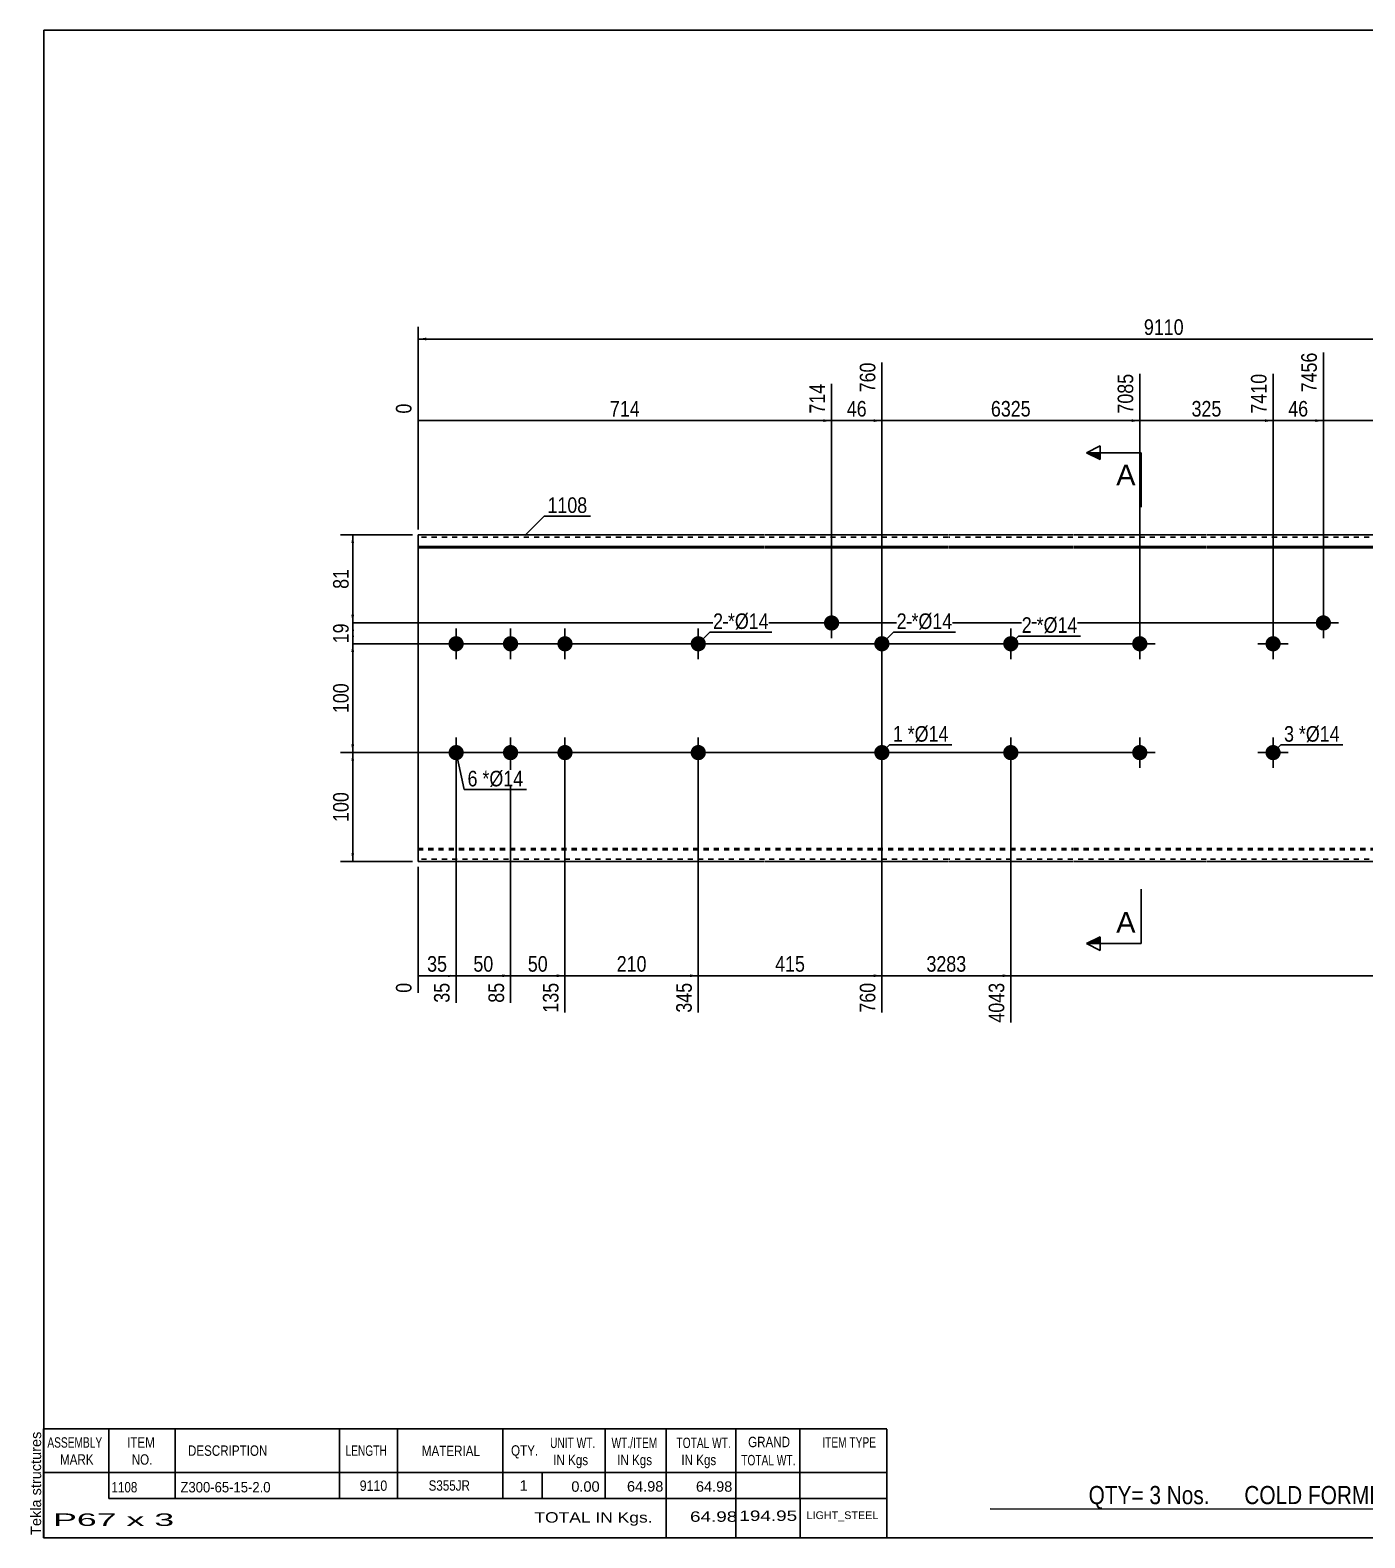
# Model space of a CAD drawing. Header units: millimetres. Extents: x -71 to 331, y -154 to 123.
# Drawn here: x -71.3 to 174, y -154.3 to 122.8 of the extents above; entities that cross this region are included whole.
import ezdxf

# ---------------------------------------------------------------- set-up
doc = ezdxf.new("R2010")
doc.units = ezdxf.units.MM
doc.linetypes.add('DXK_LINE_DOT1', pattern=[1.8814, 0.9407, -0.9407])
doc.styles.add('Arial', font='ARIAL.TTF', dxfattribs={"height": 0.2})
doc.styles.add('Arial Narrow', font='ARIALN.TTF', dxfattribs={"height": 0.2})

# ---------------------------------------------------------------- blocks, each defined once
blk = doc.blocks.new('Unknown-629086742-1935')
at = {"color": 5, "linetype": 'Continuous'}
for p, q in [((331.25, 122.75), (-68.75, 122.75)), ((-68.75, 122.75), (-68.75, -154.25)), ((331.25, -154.25), (331.25, 122.75)), ((-68.75, -154.25), (331.25, -154.25))]:
    blk.add_line(p, q, dxfattribs=at)
at = {"color": 174, "linetype": 'Continuous', "style": 'Arial'}
blk.add_text('Tekla structures', height=1.9102, rotation=90, dxfattribs=at).set_placement((-69.25, -153.75))
blk = doc.blocks.new('Part-629086742-1218 - 1203')
at = {"color": 2, "linetype": 'Continuous'}
for p, q in [((0, -30), (0, 30)), ((39.19, 30), (0, 30)), ((0, 27.88), (39.19, 27.88)), ((63.68, 30), (39.29, 30)), ((39.29, 27.88), (63.68, 27.88)), ((97.41, 30), (63.78, 30)), ((63.78, 27.88), (97.41, 27.88)), ((120.31, 30), (97.51, 30)), ((97.51, 27.88), (120.31, 27.88)), ((144.8, 30), (120.41, 30)), ((120.41, 27.88), (144.8, 27.88)), ((178.52, 30), (144.9, 30)), ((144.9, 27.88), (178.52, 27.88)), ((223.01, 30), (178.62, 30)), ((178.62, 27.88), (223.01, 27.88)), ((256.74, 30), (223.11, 30)), ((223.11, 27.88), (256.74, 27.88)), ((274.03, 30), (256.84, 30)), ((256.84, 27.88), (274.03, 27.88)), ((274.03, 30), (274.03, -30)), ((0, 27.6), (39.19, 27.6)), ((39.29, 27.6), (63.68, 27.6)), ((63.78, 27.6), (97.41, 27.6)), ((97.51, 27.6), (120.31, 27.6)), ((120.41, 27.6), (144.8, 27.6)), ((144.9, 27.6), (178.52, 27.6)), ((178.62, 27.6), (223.01, 27.6)), ((223.11, 27.6), (256.74, 27.6)), ((256.84, 27.6), (274.03, 27.6)), ((39.19, -30), (0, -30)), ((63.68, -30), (39.29, -30)), ((97.41, -30), (63.78, -30)), ((120.31, -30), (97.51, -30)), ((144.8, -30), (120.41, -30)), ((178.52, -30), (144.9, -30)), ((223.01, -30), (178.62, -30)), ((256.74, -30), (223.11, -30)), ((274.03, -30), (256.84, -30))]:
    blk.add_line(p, q, dxfattribs=at)
at = {"color": 7, "linetype": 'DXK_LINE_DOT1'}
for p, q in [((39.19, 29.6), (0, 29.6)), ((63.68, 29.6), (39.29, 29.6)), ((97.41, 29.6), (63.78, 29.6)), ((120.31, 29.6), (97.51, 29.6)), ((144.8, 29.6), (120.41, 29.6)), ((178.52, 29.6), (144.9, 29.6)), ((223.01, 29.6), (178.62, 29.6)), ((256.74, 29.6), (223.11, 29.6)), ((274.03, 29.6), (256.84, 29.6)), ((0, -27.6), (39.19, -27.6)), ((39.29, -27.6), (63.68, -27.6)), ((63.78, -27.6), (97.41, -27.6)), ((97.51, -27.6), (120.31, -27.6)), ((120.41, -27.6), (144.8, -27.6)), ((144.9, -27.6), (178.52, -27.6)), ((178.62, -27.6), (223.01, -27.6)), ((223.11, -27.6), (256.74, -27.6)), ((256.84, -27.6), (274.03, -27.6)), ((0, -27.88), (39.19, -27.88)), ((39.19, -29.6), (0, -29.6)), ((39.29, -27.88), (63.68, -27.88)), ((63.68, -29.6), (39.29, -29.6)), ((63.78, -27.88), (97.41, -27.88)), ((97.41, -29.6), (63.78, -29.6)), ((97.51, -27.88), (120.31, -27.88)), ((120.31, -29.6), (97.51, -29.6)), ((120.41, -27.88), (144.8, -27.88)), ((144.8, -29.6), (120.41, -29.6)), ((144.9, -27.88), (178.52, -27.88)), ((178.52, -29.6), (144.9, -29.6)), ((178.62, -27.88), (223.01, -27.88)), ((223.01, -29.6), (178.62, -29.6)), ((223.11, -27.88), (256.74, -27.88)), ((256.74, -29.6), (223.11, -29.6)), ((256.84, -27.88), (274.03, -27.88)), ((274.03, -29.6), (256.84, -29.6))]:
    blk.add_line(p, q, dxfattribs=at)
blk = doc.blocks.new('Bolt-629086742-1221 - 1203')
at = {"linetype": 'Continuous'}
blk.add_hatch(color=3, dxfattribs=at).paths.add_polyline_path([(164.93, 13.83, -1), (167.73, 13.83, -1)])
at = {"color": 3, "linetype": 'Continuous'}
for p, q in [((166.33, 11.03), (166.33, 16.63)), ((163.53, 13.83), (169.13, 13.83))]:
    blk.add_line(p, q, dxfattribs=at)
blk = doc.blocks.new('Bolt-629086742-1222 - 1203')
at = {"linetype": 'Continuous'}
blk.add_hatch(color=3, dxfattribs=at).paths.add_polyline_path([(155.69, 10, -1), (158.49, 10, -1)])
at = {"color": 3, "linetype": 'Continuous'}
for p, q in [((157.09, 7.2), (157.09, 12.8)), ((154.29, 10), (159.89, 10))]:
    blk.add_line(p, q, dxfattribs=at)
blk = doc.blocks.new('Bolt-629086742-1225 - 1203')
at = {"linetype": 'Continuous'}
blk.add_hatch(color=3, dxfattribs=at).paths.add_polyline_path([(158.49, -10, -1), (155.69, -10, -1)])
at = {"color": 3, "linetype": 'Continuous'}
for p, q in [((157.09, -7.2), (157.09, -12.8)), ((159.89, -10), (154.29, -10))]:
    blk.add_line(p, q, dxfattribs=at)
blk = doc.blocks.new('Bolt-629086742-1226 - 1203')
at = {"linetype": 'Continuous'}
for points in [[(131.2, 10, -1), (134, 10, -1)], [(267.63, 10, -1), (270.43, 10, -1)]]:
    blk.add_hatch(color=3, dxfattribs=at).paths.add_polyline_path(points)
at = {"color": 3, "linetype": 'Continuous'}
for p, q in [((132.6, 7.2), (132.6, 12.8)), ((269.03, 7.2), (269.03, 12.8)), ((135.4, 10), (129.8, 10)), ((271.83, 10), (266.23, 10))]:
    blk.add_line(p, q, dxfattribs=at)
blk = doc.blocks.new('Bolt-629086742-1227 - 1203')
at = {"linetype": 'Continuous'}
for points in [[(131.2, -10, -1), (134, -10, -1)], [(267.63, -10, -1), (270.43, -10, -1)]]:
    blk.add_hatch(color=3, dxfattribs=at).paths.add_polyline_path(points)
at = {"color": 3, "linetype": 'Continuous'}
for p, q in [((132.6, -12.8), (132.6, -7.2)), ((269.03, -12.8), (269.03, -7.2)), ((135.4, -10), (129.8, -10)), ((271.83, -10), (266.23, -10))]:
    blk.add_line(p, q, dxfattribs=at)
blk = doc.blocks.new('Bolt-629086742-1228 - 1203')
at = {"linetype": 'Continuous'}
for points in [[(5.6, 10, -1), (8.4, 10, -1)], [(15.6, 10, -1), (18.4, 10, -1)], [(25.6, 10, -1), (28.4, 10, -1)], [(5.6, -10, -1), (8.4, -10, -1)], [(15.6, -10, -1), (18.4, -10, -1)], [(25.6, -10, -1), (28.4, -10, -1)]]:
    blk.add_hatch(color=3, dxfattribs=at).paths.add_polyline_path(points)
at = {"color": 3, "linetype": 'Continuous'}
for p, q in [((7, 7.2), (7, 12.8)), ((17, 7.2), (17, 12.8)), ((27, 7.2), (27, 12.8)), ((4.2, 10), (9.8, 10)), ((14.2, 10), (19.8, 10)), ((24.2, 10), (29.8, 10)), ((7, -12.8), (7, -7.2)), ((17, -12.8), (17, -7.2)), ((27, -12.8), (27, -7.2)), ((4.2, -10), (9.8, -10)), ((14.2, -10), (19.8, -10)), ((24.2, -10), (29.8, -10))]:
    blk.add_line(p, q, dxfattribs=at)
blk = doc.blocks.new('Bolt-629086742-1229 - 1203')
at = {"linetype": 'Continuous'}
blk.add_hatch(color=3, dxfattribs=at).paths.add_polyline_path([(74.58, 13.82, -1), (77.38, 13.82, -1)])
at = {"color": 3, "linetype": 'Continuous'}
for p, q in [((75.98, 11.02), (75.98, 16.62)), ((73.18, 13.82), (78.78, 13.82))]:
    blk.add_line(p, q, dxfattribs=at)
blk = doc.blocks.new('Bolt-629086742-1230 - 1203')
at = {"linetype": 'Continuous'}
blk.add_hatch(color=3, dxfattribs=at).paths.add_polyline_path([(83.82, 10, -1), (86.62, 10, -1)])
at = {"color": 3, "linetype": 'Continuous'}
for p, q in [((85.22, 7.2), (85.22, 12.8)), ((82.42, 10), (88.02, 10))]:
    blk.add_line(p, q, dxfattribs=at)
blk = doc.blocks.new('Bolt-629086742-1231 - 1203')
at = {"linetype": 'Continuous'}
blk.add_hatch(color=3, dxfattribs=at).paths.add_polyline_path([(86.62, -10, -1), (83.82, -10, -1)])
at = {"color": 3, "linetype": 'Continuous'}
for p, q in [((85.22, -7.2), (85.22, -12.8)), ((88.02, -10), (82.42, -10))]:
    blk.add_line(p, q, dxfattribs=at)
blk = doc.blocks.new('Bolt-629086742-1232 - 1203')
at = {"linetype": 'Continuous'}
for points in [[(50.09, 10, -1), (52.89, 10, -1)], [(50.09, -10, -1), (52.89, -10, -1)]]:
    blk.add_hatch(color=3, dxfattribs=at).paths.add_polyline_path(points)
at = {"color": 3, "linetype": 'Continuous'}
for p, q in [((51.49, 7.2), (51.49, 12.8)), ((48.69, 10), (54.29, 10)), ((51.49, -12.8), (51.49, -7.2)), ((48.69, -10), (54.29, -10))]:
    blk.add_line(p, q, dxfattribs=at)
blk = doc.blocks.new('Bolt-629086742-1233 - 1203')
at = {"linetype": 'Continuous'}
for points in [[(110.31, 10, -1), (107.51, 10, -1)], [(110.31, -10, -1), (107.51, -10, -1)]]:
    blk.add_hatch(color=3, dxfattribs=at).paths.add_polyline_path(points)
at = {"color": 3, "linetype": 'Continuous'}
for p, q in [((108.91, 12.8), (108.91, 7.2)), ((111.71, 10), (106.11, 10)), ((108.91, -7.2), (108.91, -12.8)), ((111.71, -10), (106.11, -10))]:
    blk.add_line(p, q, dxfattribs=at)
blk = doc.blocks.new('StraightDimension-629086742-1328 - 1203')
at = {"linetype": 'Continuous'}
blk.add_hatch(color=7, dxfattribs=at).paths.add_polyline_path([(49.99, -50.75), (51.49, -51), (49.99, -51.25)])
at = {"color": 7, "linetype": 'Continuous'}
for p, q in [((27, -11), (27, -57.78)), ((51.49, -11), (51.49, -57.78)), ((27, -51), (51.49, -51))]:
    blk.add_line(p, q, dxfattribs=at)
at = {"color": 0}
blk.add_wipeout([(42.59, -50.85), (42.59, -46.65), (35.9, -46.65), (35.9, -50.85)], dxfattribs=at)
at = {"color": 0, "linetype": 'Continuous'}
blk.add_wipeout([(50.89, -51.7), (46.69, -51.7), (46.69, -58.38), (50.89, -58.38)], dxfattribs=at)
at = {"color": 3, "style": 'Arial Narrow'}
blk.add_text('210', height=2.863, dxfattribs=at).set_placement((36.5, -50.25))
at = {"color": 3, "linetype": 'Continuous', "style": 'Arial Narrow'}
blk.add_text('345', height=2.863, rotation=90.0002, dxfattribs=at).set_placement((50.29, -57.78))
blk = doc.blocks.new('StraightDimension-629086742-1279 - 1203')
at = {"linetype": 'Continuous'}
blk.add_hatch(color=7, dxfattribs=at).paths.add_polyline_path([(74.48, 51.25), (75.98, 51), (74.48, 50.75)])
at = {"color": 7, "linetype": 'Continuous'}
for p, q in [((75.98, 14.82), (75.98, 57.78)), ((0, 31), (0, 54.13)), ((0, 51), (75.98, 51))]:
    blk.add_line(p, q, dxfattribs=at)
at = {"color": 0, "linetype": 'Continuous'}
for points in [[(75.38, 58.38), (71.18, 58.38), (71.18, 51.7), (75.38, 51.7)], [(-0.6, 54.73), (-4.8, 54.73), (-4.8, 51.7), (-0.6, 51.7)]]:
    blk.add_wipeout(points, dxfattribs=at)
at = {"color": 0}
blk.add_wipeout([(41.33, 51.15), (41.33, 55.35), (34.65, 55.35), (34.65, 51.15)], dxfattribs=at)
at = {"color": 3, "linetype": 'Continuous', "style": 'Arial Narrow'}
for s, height, p in [('714', 2.863, (74.78, 52.3)), ('0', 2.86, (-1.2, 52.3))]:
    blk.add_text(s, height=height, rotation=90.0002, dxfattribs=at).set_placement(p)
at = {"color": 3, "style": 'Arial Narrow'}
blk.add_text('714', height=2.863, dxfattribs=at).set_placement((35.25, 51.75))
blk = doc.blocks.new('StraightDimension-629086742-1353 - 1203')
at = {"linetype": 'Continuous'}
for points in [[(-12.25, 28.5), (-12, 30), (-11.75, 28.5)], [(-11.75, 15.33), (-12, 13.83), (-12.25, 15.33)]]:
    blk.add_hatch(color=7, dxfattribs=at).paths.add_polyline_path(points)
at = {"color": 7, "linetype": 'Continuous'}
for p, q in [((-1, 30), (-14.25, 30)), ((-12, 13.83), (-12, 30)), ((165.33, 13.83), (-14.25, 13.83))]:
    blk.add_line(p, q, dxfattribs=at)
at = {"color": 0}
blk.add_wipeout([(-12.15, 24.34), (-16.35, 24.34), (-16.35, 19.49), (-12.15, 19.49)], dxfattribs=at)
at = {"color": 3, "style": 'Arial Narrow'}
blk.add_text('81', height=2.863, rotation=90.0002, dxfattribs=at).set_placement((-12.75, 20.09))
blk = doc.blocks.new('StraightDimension-629086742-1356 - 1203')
at = {"linetype": 'Continuous'}
for points in [[(-12.25, -11.5), (-12, -10), (-11.75, -11.5)], [(-11.75, -28.5), (-12, -30), (-12.25, -28.5)]]:
    blk.add_hatch(color=7, dxfattribs=at).paths.add_polyline_path(points)
at = {"color": 7, "linetype": 'Continuous'}
for p, q in [((131.6, -10), (-14.25, -10)), ((-12, -30), (-12, -10)), ((-1, -30), (-14.25, -30))]:
    blk.add_line(p, q, dxfattribs=at)
at = {"color": 0}
blk.add_wipeout([(-12.15, -16.66), (-16.35, -16.66), (-16.35, -23.34), (-12.15, -23.34)], dxfattribs=at)
at = {"color": 3, "style": 'Arial Narrow'}
blk.add_text('100', height=2.863, rotation=90.0002, dxfattribs=at).set_placement((-12.75, -22.74))
blk = doc.blocks.new('StraightDimension-629086742-1355 - 1203')
at = {"linetype": 'Continuous'}
for points in [[(-12.25, 8.5), (-12, 10), (-11.75, 8.5)], [(-11.75, -8.5), (-12, -10), (-12.25, -8.5)]]:
    blk.add_hatch(color=7, dxfattribs=at).paths.add_polyline_path(points)
at = {"color": 7, "linetype": 'Continuous'}
for p, q in [((131.6, 10), (-14.25, 10)), ((-12, -10), (-12, 10)), ((131.6, -10), (-14.25, -10))]:
    blk.add_line(p, q, dxfattribs=at)
at = {"color": 0}
blk.add_wipeout([(-12.15, 3.34), (-16.35, 3.34), (-16.35, -3.34), (-12.15, -3.34)], dxfattribs=at)
at = {"color": 3, "style": 'Arial Narrow'}
blk.add_text('100', height=2.863, rotation=90.0002, dxfattribs=at).set_placement((-12.75, -2.74))
blk = doc.blocks.new('StraightDimension-629086742-1354 - 1203')
at = {"linetype": 'Continuous'}
for points in [[(-12.25, 12.33), (-12, 13.83), (-11.75, 12.33)], [(-11.75, 11.5), (-12, 10), (-12.25, 11.5)]]:
    blk.add_hatch(color=7, dxfattribs=at).paths.add_polyline_path(points)
at = {"color": 7, "linetype": 'Continuous'}
for p, q in [((165.33, 13.83), (-14.25, 13.83)), ((-12, 10), (-12, 13.83)), ((131.6, 10), (-14.25, 10))]:
    blk.add_line(p, q, dxfattribs=at)
at = {"color": 0}
blk.add_wipeout([(-12.15, 14.34), (-16.35, 14.34), (-16.35, 9.49), (-12.15, 9.49)], dxfattribs=at)
at = {"color": 3, "style": 'Arial Narrow'}
blk.add_text('19', height=2.863, rotation=90.0002, dxfattribs=at).set_placement((-12.75, 10.09))
blk = doc.blocks.new('StraightDimension-629086742-1330 - 1203')
at = {"linetype": 'Continuous'}
blk.add_hatch(color=7, dxfattribs=at).paths.add_polyline_path([(15.5, -50.75), (17, -51), (15.5, -51.25)])
at = {"color": 7, "linetype": 'Continuous'}
for p, q in [((7, -11), (7, -55.96)), ((17, -11), (17, -55.96)), ((7, -51), (17, -51))]:
    blk.add_line(p, q, dxfattribs=at)
at = {"color": 0}
blk.add_wipeout([(14.43, -50.85), (14.43, -46.65), (9.57, -46.65), (9.57, -50.85)], dxfattribs=at)
at = {"color": 3, "style": 'Arial Narrow'}
blk.add_text('50', height=2.863, dxfattribs=at).set_placement((10.17, -50.25))
at = {"color": 0, "linetype": 'Continuous'}
blk.add_wipeout([(16.4, -51.7), (12.2, -51.7), (12.2, -56.56), (16.4, -56.56)], dxfattribs=at)
at = {"color": 3, "linetype": 'Continuous', "style": 'Arial Narrow'}
blk.add_text('85', height=2.863, rotation=90.0002, dxfattribs=at).set_placement((15.8, -55.96))
blk = doc.blocks.new('StraightDimension-629086742-1278 - 1203')
at = {"linetype": 'Continuous'}
blk.add_hatch(color=7, dxfattribs=at).paths.add_polyline_path([(83.72, 51.25), (85.22, 51), (83.72, 50.75)])
at = {"color": 7, "linetype": 'Continuous'}
for p, q in [((85.22, -9), (85.22, 61.68)), ((75.98, 14.82), (75.98, 57.78)), ((75.98, 51), (85.22, 51))]:
    blk.add_line(p, q, dxfattribs=at)
at = {"color": 0}
blk.add_wipeout([(83.02, 51.15), (83.02, 55.35), (78.17, 55.35), (78.17, 51.15)], dxfattribs=at)
at = {"color": 0, "linetype": 'Continuous'}
blk.add_wipeout([(84.62, 62.28), (80.42, 62.28), (80.42, 55.6), (84.62, 55.6)], dxfattribs=at)
at = {"color": 3, "linetype": 'Continuous', "style": 'Arial Narrow'}
blk.add_text('760', height=2.863, rotation=90.0002, dxfattribs=at).set_placement((84.02, 56.2))
at = {"color": 3, "style": 'Arial Narrow'}
blk.add_text('46', height=2.863, dxfattribs=at).set_placement((78.77, 51.75))
blk = doc.blocks.new('StraightDimension-629086742-1331 - 1203')
at = {"linetype": 'Continuous'}
blk.add_hatch(color=7, dxfattribs=at).paths.add_polyline_path([(5.5, -50.75), (7, -51), (5.5, -51.25)])
at = {"color": 7, "linetype": 'Continuous'}
for p, q in [((7, -11), (7, -55.96)), ((0, -31), (0, -54.13)), ((0, -51), (7, -51))]:
    blk.add_line(p, q, dxfattribs=at)
at = {"color": 0}
blk.add_wipeout([(5.93, -50.85), (5.93, -46.65), (1.07, -46.65), (1.07, -50.85)], dxfattribs=at)
at = {"color": 0, "linetype": 'Continuous'}
blk.add_wipeout([(-0.6, -51.7), (-4.8, -51.7), (-4.8, -54.73), (-0.6, -54.73)], dxfattribs=at)
at = {"color": 3, "style": 'Arial Narrow'}
blk.add_text('35', height=2.863, dxfattribs=at).set_placement((1.67, -50.25))
at = {"color": 3, "linetype": 'Continuous', "style": 'Arial Narrow'}
blk.add_text('0', height=2.86, rotation=90.0002, dxfattribs=at).set_placement((-1.2, -54.13))
at = {"color": 0, "linetype": 'Continuous'}
blk.add_wipeout([(6.4, -51.7), (2.2, -51.7), (2.2, -56.56), (6.4, -56.56)], dxfattribs=at)
at = {"color": 3, "linetype": 'Continuous', "style": 'Arial Narrow'}
blk.add_text('35', height=2.863, rotation=90.0002, dxfattribs=at).set_placement((5.8, -55.96))
blk = doc.blocks.new('StraightDimension-629086742-1326 - 1203')
at = {"linetype": 'Continuous'}
blk.add_hatch(color=7, dxfattribs=at).paths.add_polyline_path([(107.41, -50.75), (108.91, -51), (107.41, -51.25)])
at = {"color": 7, "linetype": 'Continuous'}
for p, q in [((85.22, 9), (85.22, -57.78)), ((108.91, -11), (108.91, -59.61)), ((85.22, -51), (108.91, -51))]:
    blk.add_line(p, q, dxfattribs=at)
at = {"color": 0}
blk.add_wipeout([(101.32, -50.85), (101.32, -46.65), (92.81, -46.65), (92.81, -50.85)], dxfattribs=at)
at = {"color": 0, "linetype": 'Continuous'}
blk.add_wipeout([(108.31, -51.7), (104.11, -51.7), (104.11, -60.21), (108.31, -60.21)], dxfattribs=at)
at = {"color": 3, "style": 'Arial Narrow'}
blk.add_text('3283', height=2.863, dxfattribs=at).set_placement((93.41, -50.25))
at = {"color": 3, "linetype": 'Continuous', "style": 'Arial Narrow'}
blk.add_text('4043', height=2.863, rotation=90.0002, dxfattribs=at).set_placement((107.71, -59.61))
blk = doc.blocks.new('StraightDimension-629086742-1274 - 1203')
at = {"linetype": 'Continuous'}
blk.add_hatch(color=7, dxfattribs=at).paths.add_polyline_path([(189.32, 51.25), (190.82, 51), (189.32, 50.75)])
at = {"color": 7, "linetype": 'Continuous'}
for p, q in [((166.33, 14.83), (166.33, 63.51)), ((190.82, 11), (190.82, 59.61)), ((166.33, 51), (190.82, 51))]:
    blk.add_line(p, q, dxfattribs=at)
at = {"color": 0, "linetype": 'Continuous'}
blk.add_wipeout([(190.22, 60.21), (186.02, 60.21), (186.02, 51.7), (190.22, 51.7)], dxfattribs=at)
at = {"color": 0}
blk.add_wipeout([(181.92, 51.15), (181.92, 55.35), (175.23, 55.35), (175.23, 51.15)], dxfattribs=at)
at = {"color": 3, "linetype": 'Continuous', "style": 'Arial Narrow'}
blk.add_text('8035', height=2.863, rotation=90.0002, dxfattribs=at).set_placement((189.62, 52.3))
at = {"color": 3, "style": 'Arial Narrow'}
blk.add_text('579', height=2.863, dxfattribs=at).set_placement((175.83, 51.75))
blk = doc.blocks.new('StraightDimension-629086742-1275 - 1203')
at = {"linetype": 'Continuous'}
blk.add_hatch(color=7, dxfattribs=at).paths.add_polyline_path([(164.83, 51.25), (166.33, 51), (164.83, 50.75)])
at = {"color": 7, "linetype": 'Continuous'}
for p, q in [((166.33, 14.83), (166.33, 63.51)), ((157.09, 11), (157.09, 59.61)), ((157.09, 51), (166.33, 51))]:
    blk.add_line(p, q, dxfattribs=at)
at = {"color": 0}
blk.add_wipeout([(164.14, 51.15), (164.14, 55.35), (159.28, 55.35), (159.28, 51.15)], dxfattribs=at)
at = {"color": 0, "linetype": 'Continuous'}
blk.add_wipeout([(165.73, 64.11), (161.53, 64.11), (161.53, 55.6), (165.73, 55.6)], dxfattribs=at)
at = {"color": 3, "linetype": 'Continuous', "style": 'Arial Narrow'}
blk.add_text('7456', height=2.863, rotation=90.0002, dxfattribs=at).set_placement((165.13, 56.2))
at = {"color": 3, "style": 'Arial Narrow'}
blk.add_text('46', height=2.863, dxfattribs=at).set_placement((159.88, 51.75))
blk = doc.blocks.new('StraightDimension-629086742-1276 - 1203')
at = {"linetype": 'Continuous'}
blk.add_hatch(color=7, dxfattribs=at).paths.add_polyline_path([(155.59, 51.25), (157.09, 51), (155.59, 50.75)])
at = {"color": 7, "linetype": 'Continuous'}
for p, q in [((132.6, 11), (132.6, 59.61)), ((157.09, 11), (157.09, 59.61)), ((132.6, 51), (157.09, 51))]:
    blk.add_line(p, q, dxfattribs=at)
at = {"color": 0, "linetype": 'Continuous'}
blk.add_wipeout([(156.49, 60.21), (152.29, 60.21), (152.29, 51.7), (156.49, 51.7)], dxfattribs=at)
at = {"color": 0}
blk.add_wipeout([(148.19, 51.15), (148.19, 55.35), (141.51, 55.35), (141.51, 51.15)], dxfattribs=at)
at = {"color": 3, "linetype": 'Continuous', "style": 'Arial Narrow'}
blk.add_text('7410', height=2.863, rotation=90.0002, dxfattribs=at).set_placement((155.89, 52.3))
at = {"color": 3, "style": 'Arial Narrow'}
blk.add_text('325', height=2.863, dxfattribs=at).set_placement((142.11, 51.75))
blk = doc.blocks.new('StraightDimension-629086742-1277 - 1203')
at = {"linetype": 'Continuous'}
blk.add_hatch(color=7, dxfattribs=at).paths.add_polyline_path([(131.1, 51.25), (132.6, 51), (131.1, 50.75)])
at = {"color": 7, "linetype": 'Continuous'}
for p, q in [((85.22, -9), (85.22, 61.68)), ((132.6, 11), (132.6, 59.61)), ((85.22, 51), (132.6, 51))]:
    blk.add_line(p, q, dxfattribs=at)
at = {"color": 0, "linetype": 'Continuous'}
blk.add_wipeout([(132, 60.21), (127.8, 60.21), (127.8, 51.7), (132, 51.7)], dxfattribs=at)
at = {"color": 0}
blk.add_wipeout([(113.17, 51.15), (113.17, 55.35), (104.65, 55.35), (104.65, 51.15)], dxfattribs=at)
at = {"color": 3, "linetype": 'Continuous', "style": 'Arial Narrow'}
blk.add_text('7085', height=2.863, rotation=90.0002, dxfattribs=at).set_placement((131.4, 52.3))
at = {"color": 3, "style": 'Arial Narrow'}
blk.add_text('6325', height=2.863, dxfattribs=at).set_placement((105.25, 51.75))
blk = doc.blocks.new('StraightDimension-629086742-1325 - 1203')
at = {"linetype": 'Continuous'}
blk.add_hatch(color=7, dxfattribs=at).paths.add_polyline_path([(272.53, -50.75), (274.03, -51), (272.53, -51.25)])
at = {"color": 7, "linetype": 'Continuous'}
for p, q in [((108.91, -11), (108.91, -59.61)), ((274.03, -31), (274.03, -59.61)), ((108.91, -51), (274.03, -51))]:
    blk.add_line(p, q, dxfattribs=at)
at = {"color": 0}
blk.add_wipeout([(195.73, -50.85), (195.73, -46.65), (187.22, -46.65), (187.22, -50.85)], dxfattribs=at)
at = {"color": 0, "linetype": 'Continuous'}
blk.add_wipeout([(273.43, -51.7), (269.23, -51.7), (269.23, -60.21), (273.43, -60.21)], dxfattribs=at)
at = {"color": 3, "style": 'Arial Narrow'}
blk.add_text('5068', height=2.863, dxfattribs=at).set_placement((187.82, -50.25))
at = {"color": 3, "linetype": 'Continuous', "style": 'Arial Narrow'}
blk.add_text('9110', height=2.863, rotation=90.0002, dxfattribs=at).set_placement((272.83, -59.61))
blk = doc.blocks.new('StraightDimension-629086742-1391 - 1203')
at = {"linetype": 'Continuous'}
for points in [[(1.5, 65.75), (0, 66), (1.5, 66.25)], [(272.53, 66.25), (274.03, 66), (272.53, 65.75)]]:
    blk.add_hatch(color=7, dxfattribs=at).paths.add_polyline_path(points)
at = {"color": 7, "linetype": 'Continuous'}
for p, q in [((0, 31), (0, 68.25)), ((274.03, 31), (274.03, 68.25)), ((0, 66), (274.03, 66))]:
    blk.add_line(p, q, dxfattribs=at)
at = {"color": 0}
blk.add_wipeout([(141.27, 66.15), (141.27, 70.35), (132.76, 70.35), (132.76, 66.15)], dxfattribs=at)
at = {"color": 3, "style": 'Arial Narrow'}
blk.add_text('9110', height=2.863, dxfattribs=at).set_placement((133.36, 66.75))
blk = doc.blocks.new('StraightDimension-629086742-1327 - 1203')
at = {"linetype": 'Continuous'}
blk.add_hatch(color=7, dxfattribs=at).paths.add_polyline_path([(83.72, -50.75), (85.22, -51), (83.72, -51.25)])
at = {"color": 7, "linetype": 'Continuous'}
for p, q in [((85.22, 9), (85.22, -57.78)), ((51.49, -11), (51.49, -57.78)), ((51.49, -51), (85.22, -51))]:
    blk.add_line(p, q, dxfattribs=at)
at = {"color": 0}
blk.add_wipeout([(71.69, -50.85), (71.69, -46.65), (65.01, -46.65), (65.01, -50.85)], dxfattribs=at)
at = {"color": 0, "linetype": 'Continuous'}
blk.add_wipeout([(84.62, -51.7), (80.42, -51.7), (80.42, -58.38), (84.62, -58.38)], dxfattribs=at)
at = {"color": 3, "style": 'Arial Narrow'}
blk.add_text('415', height=2.863, dxfattribs=at).set_placement((65.61, -50.25))
at = {"color": 3, "linetype": 'Continuous', "style": 'Arial Narrow'}
blk.add_text('760', height=2.863, rotation=90.0002, dxfattribs=at).set_placement((84.02, -57.78))
blk = doc.blocks.new('StraightDimension-629086742-1329 - 1203')
at = {"linetype": 'Continuous'}
blk.add_hatch(color=7, dxfattribs=at).paths.add_polyline_path([(25.5, -50.75), (27, -51), (25.5, -51.25)])
at = {"color": 7, "linetype": 'Continuous'}
for p, q in [((17, -11), (17, -55.96)), ((27, -11), (27, -57.78)), ((17, -51), (27, -51))]:
    blk.add_line(p, q, dxfattribs=at)
at = {"color": 0}
blk.add_wipeout([(24.43, -50.85), (24.43, -46.65), (19.57, -46.65), (19.57, -50.85)], dxfattribs=at)
at = {"color": 3, "style": 'Arial Narrow'}
blk.add_text('50', height=2.863, dxfattribs=at).set_placement((20.17, -50.25))
at = {"color": 0, "linetype": 'Continuous'}
blk.add_wipeout([(26.4, -51.7), (22.2, -51.7), (22.2, -58.38), (26.4, -58.38)], dxfattribs=at)
at = {"color": 3, "linetype": 'Continuous', "style": 'Arial Narrow'}
blk.add_text('135', height=2.863, rotation=90.0002, dxfattribs=at).set_placement((25.8, -57.78))
blk = doc.blocks.new('CBS_BOM-629086742-1961')
at = {"color": 7, "linetype": 'Continuous'}
for p, q in [((-68.78, -142.28), (-68.78, -134.28)), ((-68.78, -134.28), (86.14, -134.28)), ((-56.78, -142.28), (-56.78, -134.28)), ((-44.59, -142.28), (-44.59, -134.28)), ((-14.43, -142.28), (-14.43, -134.28)), ((-3.75, -142.28), (-3.75, -134.28)), ((15.57, -142.28), (15.57, -134.28)), ((34.37, -142.28), (34.37, -134.28)), ((45.58, -142.28), (45.58, -134.28)), ((58.37, -142.28), (58.37, -134.28)), ((70.12, -142.28), (70.12, -134.28)), ((86.14, -134.29), (86.14, -142.27)), ((-68.78, -142.28), (86.14, -142.28)), ((-68.78, -147.08), (-68.78, -142.28)), ((-56.78, -147.08), (-56.78, -142.28)), ((-44.59, -147.08), (-44.59, -142.28)), ((-14.43, -147.08), (-14.43, -142.28)), ((-3.75, -147.08), (-3.75, -142.28)), ((15.57, -147.08), (15.57, -142.28)), ((22.83, -147.08), (22.83, -142.28)), ((34.37, -147.08), (34.37, -142.28)), ((45.58, -147.08), (45.58, -142.28)), ((58.37, -147.08), (58.37, -142.28)), ((70.14, -147.08), (70.14, -142.28)), ((86.14, -142.28), (86.14, -147.08)), ((-68.78, -154.28), (-68.78, -147.1)), ((-56.78, -147.08), (86.14, -147.08)), ((45.58, -154.28), (45.58, -147.1)), ((58.37, -154.28), (58.37, -147.1)), ((70.18, -154.28), (70.18, -147.1)), ((86.14, -147.08), (86.14, -154.28)), ((-68.78, -154.28), (86.14, -154.28))]:
    blk.add_line(p, q, dxfattribs=at)
at = {"color": 3, "linetype": 'Continuous', "style": 'Arial'}
for s, height, width, p in [('GRAND', 1.91, 0.8, (60.64, -137.62)), ('ASSEMBLY', 1.91, 0.7, (-68.1, -137.71)), ('ITEM', 1.91, 0.8, (-53.45, -137.71)), ('DESCRIPTION', 1.9102, 0.8, (-42.27, -139.21)), ('LENGTH', 1.91, 0.7, (-13.32, -139.21)), ('MATERIAL', 1.91, 0.8, (0.7, -139.26)), ('QTY.', 1.91, 0.8, (17.09, -139.18)), ('UNIT WT.', 1.91, 0.7, (24.26, -137.78)), ('WT./ITEM', 1.91, 0.7, (35.55, -137.78)), ('TOTAL WT.', 1.91, 0.7, (47.49, -137.78)), ('ITEM TYPE', 1.91, 0.7, (74.28, -137.7)), ('MARK', 1.91, 0.8, (-65.78, -140.84)), ('NO.', 1.91, 0.8, (-52.6, -140.84)), ('IN Kgs', 1.91, 0.8, (24.84, -140.92)), ('IN Kgs', 1.91, 0.8, (36.59, -140.92)), ('IN Kgs', 1.91, 0.8, (48.38, -140.92)), ('TOTAL WT.', 1.91, 0.7, (59.38, -140.96))]:
    blk.add_text(s, height=height, dxfattribs=dict(at, width=width)).set_placement(p)
at = {"color": 7, "linetype": 'Continuous', "style": 'Arial'}
for s, height, width, p in [('1108', 1.91, 0.8, (-56.32, -145.93)), ('Z300-65-15-2.0', 1.9102, 0.9, (-43.65, -145.93)), ('9110', 1.91, 0.85, (-10.71, -145.65)), ('S355JR', 1.91, 0.8, (1.94, -145.62))]:
    blk.add_text(s, height=height, dxfattribs=dict(at, width=width)).set_placement(p)
for s, p in [('1', (18.66, -145.62)), ('0.00', (28.17, -145.81)), ('64.98', (38.39, -145.78)), ('64.98', (51.06, -145.81))]:
    blk.add_text(s, height=1.91, dxfattribs=at).set_placement(p)
at = {"color": 6, "linetype": 'Continuous', "style": 'Arial'}
for s, height, width, p in [('TOTAL IN Kgs.', 1.9102, 1.2, (21.38, -151.48)), ('64.98', 1.91, 1.3, (49.97, -151.33)), ('194.95', 1.91, 1.3, (59.04, -151.17)), ('P67 x 3', 2.292, 2.05, (-67.06, -152.09))]:
    blk.add_text(s, height=height, dxfattribs=dict(at, width=width)).set_placement(p)
blk.add_text('LIGHT_STEEL', height=1.4135, dxfattribs=at).set_placement((71.39, -150.83))
blk = doc.blocks.new('CBS_CALLOFF-629086742-1962')
at = {"color": 7, "linetype": 'Continuous'}
blk.add_line((105.13, -148.98), (221.36, -149), dxfattribs=at)
at = {"color": 3, "linetype": 'Continuous', "style": 'Arial Narrow'}
blk.add_text('QTY= 3 Nos.      COLD FORMED     MKD : P67', height=3.3405, dxfattribs=at).set_placement((123.2, -148.09))
blk = doc.blocks.new('Mark-629086742-1431 - 1203')
at = {"color": 0}
blk.add_wipeout([(112.75, 12.01), (112.75, 15.01), (110.92, 15.01), (110.92, 12.01)], dxfattribs=at)
blk.add_wipeout([(112.75, 12.01), (112.75, 15.01), (110.92, 15.01), (110.92, 12.01)], dxfattribs=at)
at = {"color": 7, "linetype": 'Continuous'}
blk.add_line((108.91, 10), (110.32, 11.41), dxfattribs=at)
at = {"color": 0}
blk.add_wipeout([(114.93, 12.01), (114.93, 15.01), (113.65, 15.01), (113.65, 12.01)], dxfattribs=at)
blk.add_wipeout([(114.93, 12.01), (114.93, 15.01), (113.65, 15.01), (113.65, 12.01)], dxfattribs=at)
at = {"color": 3, "style": 'Arial Narrow'}
blk.add_text('2', height=2.86, dxfattribs=at).set_placement((110.92, 12.01))
at = {"color": 0}
blk.add_wipeout([(121.14, 12.01), (121.14, 15.01), (114.93, 15.01), (114.93, 12.01)], dxfattribs=at)
blk.add_wipeout([(121.14, 12.01), (121.14, 15.01), (114.93, 15.01), (114.93, 12.01)], dxfattribs=at)
at = {"color": 7, "linetype": 'Continuous'}
blk.add_line((110.32, 11.41), (121.74, 11.41), dxfattribs=at)
at = {"color": 3, "style": 'Arial Narrow'}
for s, height, p in [('*', 2.86, (113.65, 12.01)), ('Ø14', 2.863, (114.93, 12.01))]:
    blk.add_text(s, height=height, dxfattribs=at).set_placement(p)
blk = doc.blocks.new('Mark-629086742-1429 - 1203')
at = {"color": 0}
blk.add_wipeout([(89.06, -7.99), (89.06, -4.99), (87.23, -4.99), (87.23, -7.99)], dxfattribs=at)
blk.add_wipeout([(89.06, -7.99), (89.06, -4.99), (87.23, -4.99), (87.23, -7.99)], dxfattribs=at)
at = {"color": 7, "linetype": 'Continuous'}
blk.add_line((85.22, -10), (86.63, -8.59), dxfattribs=at)
at = {"color": 0}
blk.add_wipeout([(91.24, -7.99), (91.24, -4.99), (89.96, -4.99), (89.96, -7.99)], dxfattribs=at)
blk.add_wipeout([(91.24, -7.99), (91.24, -4.99), (89.96, -4.99), (89.96, -7.99)], dxfattribs=at)
at = {"color": 3, "style": 'Arial Narrow'}
blk.add_text('1', height=2.86, dxfattribs=at).set_placement((87.23, -7.99))
at = {"color": 0}
blk.add_wipeout([(97.45, -7.99), (97.45, -4.99), (91.24, -4.99), (91.24, -7.99)], dxfattribs=at)
blk.add_wipeout([(97.45, -7.99), (97.45, -4.99), (91.24, -4.99), (91.24, -7.99)], dxfattribs=at)
at = {"color": 7, "linetype": 'Continuous'}
blk.add_line((86.63, -8.59), (98.05, -8.59), dxfattribs=at)
at = {"color": 3, "style": 'Arial Narrow'}
for s, height, p in [('*', 2.86, (89.96, -7.99)), ('Ø14', 2.863, (91.24, -7.99))]:
    blk.add_text(s, height=height, dxfattribs=at).set_placement(p)
blk = doc.blocks.new('Mark-629086742-1428 - 1203')
at = {"color": 0}
blk.add_wipeout([(10.93, -16.2), (10.93, -13.2), (9.1, -13.2), (9.1, -16.2)], dxfattribs=at)
blk.add_wipeout([(10.93, -16.2), (10.93, -13.2), (9.1, -13.2), (9.1, -16.2)], dxfattribs=at)
at = {"color": 7, "linetype": 'Continuous'}
blk.add_line((7, -10), (8.5, -16.8), dxfattribs=at)
at = {"color": 0}
blk.add_wipeout([(13.11, -16.2), (13.11, -13.2), (11.83, -13.2), (11.83, -16.2)], dxfattribs=at)
blk.add_wipeout([(13.11, -16.2), (13.11, -13.2), (11.83, -13.2), (11.83, -16.2)], dxfattribs=at)
at = {"color": 3, "style": 'Arial Narrow'}
blk.add_text('6', height=2.86, dxfattribs=at).set_placement((9.1, -16.2))
at = {"color": 0}
blk.add_wipeout([(19.32, -16.2), (19.32, -13.2), (13.11, -13.2), (13.11, -16.2)], dxfattribs=at)
blk.add_wipeout([(19.32, -16.2), (19.32, -13.2), (13.11, -13.2), (13.11, -16.2)], dxfattribs=at)
at = {"color": 7, "linetype": 'Continuous'}
blk.add_line((8.5, -16.8), (19.92, -16.8), dxfattribs=at)
at = {"color": 3, "style": 'Arial Narrow'}
for s, height, p in [('*', 2.86, (11.83, -16.2)), ('Ø14', 2.863, (13.11, -16.2))]:
    blk.add_text(s, height=height, dxfattribs=at).set_placement(p)
blk = doc.blocks.new('SectionMark-629086742-1266 - 1203')
at = {"linetype": 'Continuous'}
for points in [[(125.33, 45.1), (125.33, 43.85), (122.83, 45.1)], [(125.33, -43.85), (125.33, -45.1), (122.83, -45.1)]]:
    blk.add_hatch(color=30, dxfattribs=at).paths.add_polyline_path(points)
at = {"color": 30, "linetype": 'Continuous'}
for p, q in [((122.83, 45.1), (125.33, 46.35)), ((132.83, 45.1), (122.83, 45.1)), ((122.83, 45.1), (125.33, 43.85)), ((125.33, 43.85), (125.33, 46.35)), ((122.83, -45.1), (125.33, -43.85)), ((125.33, -43.85), (125.33, -46.35)), ((132.83, -45.1), (122.83, -45.1)), ((125.33, -46.35), (122.83, -45.1))]:
    blk.add_line(p, q, dxfattribs=at)
at = {"color": 0, "linetype": 'Continuous'}
for points in [[(131.83, 39.1), (131.83, 43.1), (128.27, 43.1), (128.27, 39.1)], [(131.83, -43.1), (131.83, -39.1), (128.27, -39.1), (128.27, -43.1)]]:
    blk.add_wipeout(points, dxfattribs=at)
at = {"color": 30, "linetype": 'Continuous'}
for p, q in [((132.83, 45.1), (132.83, 35.1)), ((132.83, -45.1), (132.83, -35.1))]:
    blk.add_line(p, q, dxfattribs=at)
at = {"color": 96, "linetype": 'Continuous', "style": 'Arial'}
for p in [(128.27, 39.1), (128.27, -43.1)]:
    blk.add_text('A', height=3.82, dxfattribs=at).set_placement(p)
blk = doc.blocks.new('Mark-629086742-1394 - 1203')
at = {"color": 0}
blk.add_wipeout([(31.09, 34.04), (31.09, 37.04), (23.78, 37.04), (23.78, 34.04)], dxfattribs=at)
blk.add_wipeout([(31.09, 34.04), (31.09, 37.04), (23.78, 37.04), (23.78, 34.04)], dxfattribs=at)
at = {"color": 7, "linetype": 'Continuous'}
for p, q in [((19.65, 29.9), (23.18, 33.44)), ((23.18, 33.44), (31.69, 33.44))]:
    blk.add_line(p, q, dxfattribs=at)
at = {"color": 3, "style": 'Arial Narrow'}
blk.add_text('1108', height=2.863, dxfattribs=at).set_placement((23.78, 34.04))
blk = doc.blocks.new('MarkSet-629086742-1413 - 1203')
at = {"color": 0}
blk.add_wipeout([(160.93, -7.99), (160.93, -4.99), (159.11, -4.99), (159.11, -7.99)], dxfattribs=at)
blk.add_wipeout([(160.93, -7.99), (160.93, -4.99), (159.11, -4.99), (159.11, -7.99)], dxfattribs=at)
at = {"color": 7, "linetype": 'Continuous'}
blk.add_line((157.09, -10), (158.51, -8.59), dxfattribs=at)
at = {"color": 0}
blk.add_wipeout([(163.11, -7.99), (163.11, -4.99), (161.83, -4.99), (161.83, -7.99)], dxfattribs=at)
blk.add_wipeout([(163.11, -7.99), (163.11, -4.99), (161.83, -4.99), (161.83, -7.99)], dxfattribs=at)
at = {"color": 3, "style": 'Arial Narrow'}
blk.add_text('3', height=2.86, dxfattribs=at).set_placement((159.11, -7.99))
at = {"color": 0}
blk.add_wipeout([(169.33, -7.99), (169.33, -4.99), (163.11, -4.99), (163.11, -7.99)], dxfattribs=at)
blk.add_wipeout([(169.33, -7.99), (169.33, -4.99), (163.11, -4.99), (163.11, -7.99)], dxfattribs=at)
at = {"color": 7, "linetype": 'Continuous'}
blk.add_line((158.51, -8.59), (169.93, -8.59), dxfattribs=at)
at = {"color": 3, "style": 'Arial Narrow'}
for s, height, p in [('*', 2.86, (161.83, -7.99)), ('Ø14', 2.863, (163.11, -7.99))]:
    blk.add_text(s, height=height, dxfattribs=at).set_placement(p)
blk = doc.blocks.new('MarkSet-629086742-1424 - 1203')
at = {"color": 0}
blk.add_wipeout([(89.77, 12.72), (89.77, 15.72), (87.94, 15.72), (87.94, 12.72)], dxfattribs=at)
blk.add_wipeout([(89.77, 12.72), (89.77, 15.72), (87.94, 15.72), (87.94, 12.72)], dxfattribs=at)
at = {"color": 7, "linetype": 'Continuous'}
blk.add_line((85.22, 10), (87.34, 12.12), dxfattribs=at)
at = {"color": 0}
blk.add_wipeout([(91.94, 12.72), (91.94, 15.72), (90.67, 15.72), (90.67, 12.72)], dxfattribs=at)
blk.add_wipeout([(91.94, 12.72), (91.94, 15.72), (90.67, 15.72), (90.67, 12.72)], dxfattribs=at)
at = {"color": 3, "style": 'Arial Narrow'}
blk.add_text('2', height=2.86, dxfattribs=at).set_placement((87.94, 12.72))
at = {"color": 0}
blk.add_wipeout([(98.16, 12.72), (98.16, 15.72), (91.94, 15.72), (91.94, 12.72)], dxfattribs=at)
blk.add_wipeout([(98.16, 12.72), (98.16, 15.72), (91.94, 15.72), (91.94, 12.72)], dxfattribs=at)
at = {"color": 7, "linetype": 'Continuous'}
blk.add_line((87.34, 12.12), (98.76, 12.12), dxfattribs=at)
at = {"color": 3, "style": 'Arial Narrow'}
for s, height, p in [('*', 2.86, (90.67, 12.72)), ('Ø14', 2.863, (91.94, 12.72))]:
    blk.add_text(s, height=height, dxfattribs=at).set_placement(p)
blk = doc.blocks.new('Mark-629086742-1430 - 1203')
at = {"color": 0}
blk.add_wipeout([(56.04, 12.72), (56.04, 15.72), (54.21, 15.72), (54.21, 12.72)], dxfattribs=at)
blk.add_wipeout([(56.04, 12.72), (56.04, 15.72), (54.21, 15.72), (54.21, 12.72)], dxfattribs=at)
at = {"color": 7, "linetype": 'Continuous'}
blk.add_line((51.49, 10), (53.61, 12.12), dxfattribs=at)
at = {"color": 0}
blk.add_wipeout([(58.21, 12.72), (58.21, 15.72), (56.94, 15.72), (56.94, 12.72)], dxfattribs=at)
blk.add_wipeout([(58.21, 12.72), (58.21, 15.72), (56.94, 15.72), (56.94, 12.72)], dxfattribs=at)
at = {"color": 3, "style": 'Arial Narrow'}
blk.add_text('2', height=2.86, dxfattribs=at).set_placement((54.21, 12.72))
at = {"color": 0}
blk.add_wipeout([(64.43, 12.72), (64.43, 15.72), (58.21, 15.72), (58.21, 12.72)], dxfattribs=at)
blk.add_wipeout([(64.43, 12.72), (64.43, 15.72), (58.21, 15.72), (58.21, 12.72)], dxfattribs=at)
at = {"color": 7, "linetype": 'Continuous'}
blk.add_line((53.61, 12.12), (65.03, 12.12), dxfattribs=at)
at = {"color": 3, "style": 'Arial Narrow'}
for s, height, p in [('*', 2.86, (56.94, 12.72)), ('Ø14', 2.863, (58.21, 12.72))]:
    blk.add_text(s, height=height, dxfattribs=at).set_placement(p)

msp = doc.modelspace()

# ---------------------------------------------------------------- block references
for name in ['Unknown-629086742-1935', 'Part-629086742-1218 - 1203', 'Bolt-629086742-1229 - 1203', 'Bolt-629086742-1221 - 1203', 'Bolt-629086742-1228 - 1203', 'Bolt-629086742-1232 - 1203', 'Bolt-629086742-1230 - 1203', 'Bolt-629086742-1233 - 1203', 'Bolt-629086742-1226 - 1203', 'Bolt-629086742-1222 - 1203', 'Bolt-629086742-1231 - 1203', 'Bolt-629086742-1227 - 1203', 'Bolt-629086742-1225 - 1203', 'CBS_BOM-629086742-1961', 'CBS_CALLOFF-629086742-1962']:
    msp.add_blockref(name, (0, 0))

# ---------------------------------------------------------------- next in the draw order: block references
for name in ['StraightDimension-629086742-1279 - 1203', 'StraightDimension-629086742-1328 - 1203']:
    msp.add_blockref(name, (0, 0))

# ---------------------------------------------------------------- next in the draw order: block references
for name in ['StraightDimension-629086742-1353 - 1203', 'StraightDimension-629086742-1356 - 1203']:
    msp.add_blockref(name, (0, 0))

# ---------------------------------------------------------------- next in the draw order: block references
msp.add_blockref('StraightDimension-629086742-1355 - 1203', (0, 0))

# ---------------------------------------------------------------- next in the draw order: block references
for name in ['StraightDimension-629086742-1354 - 1203', 'StraightDimension-629086742-1330 - 1203']:
    msp.add_blockref(name, (0, 0))

# ---------------------------------------------------------------- next in the draw order: block references
for name in ['StraightDimension-629086742-1278 - 1203', 'StraightDimension-629086742-1274 - 1203', 'StraightDimension-629086742-1331 - 1203', 'StraightDimension-629086742-1329 - 1203']:
    msp.add_blockref(name, (0, 0))

# ---------------------------------------------------------------- next in the draw order: block references
for name in ['StraightDimension-629086742-1275 - 1203', 'StraightDimension-629086742-1326 - 1203', 'Mark-629086742-1428 - 1203']:
    msp.add_blockref(name, (0, 0))

# ---------------------------------------------------------------- next in the draw order: block references
for name in ['StraightDimension-629086742-1276 - 1203', 'StraightDimension-629086742-1325 - 1203']:
    msp.add_blockref(name, (0, 0))

# ---------------------------------------------------------------- next in the draw order: block references
for name in ['StraightDimension-629086742-1277 - 1203', 'MarkSet-629086742-1413 - 1203']:
    msp.add_blockref(name, (0, 0))

# ---------------------------------------------------------------- next in the draw order: block references
for name in ['StraightDimension-629086742-1391 - 1203', 'Mark-629086742-1431 - 1203', 'StraightDimension-629086742-1327 - 1203']:
    msp.add_blockref(name, (0, 0))

# ---------------------------------------------------------------- next in the draw order: block references
for name in ['SectionMark-629086742-1266 - 1203', 'Mark-629086742-1394 - 1203', 'Mark-629086742-1430 - 1203', 'MarkSet-629086742-1424 - 1203', 'Mark-629086742-1429 - 1203']:
    msp.add_blockref(name, (0, 0))

doc.saveas('drawing.dxf')
